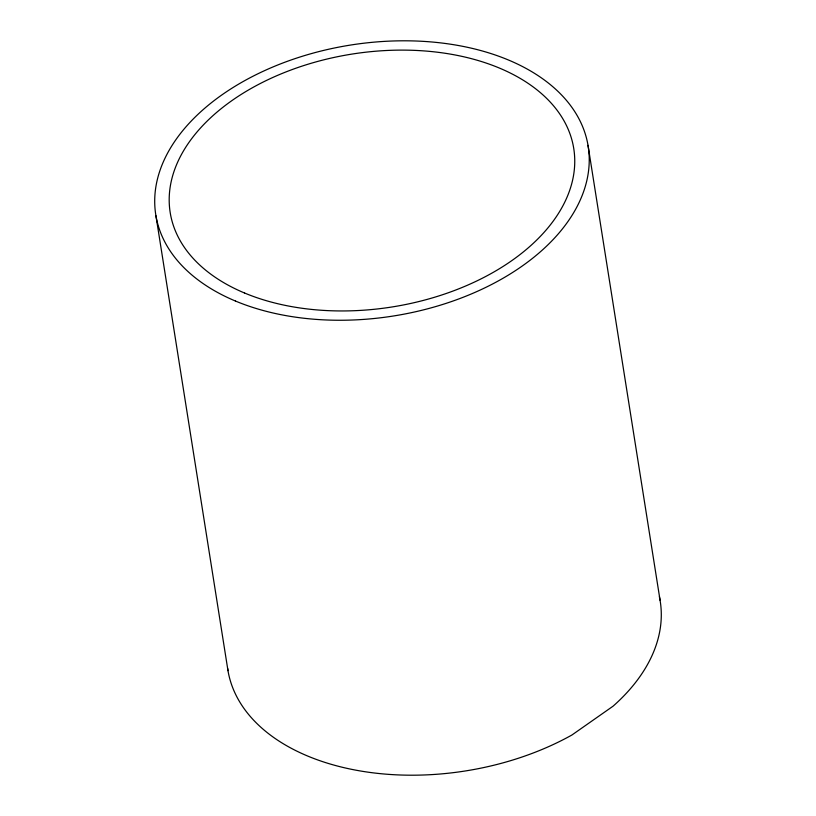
<?xml version="1.0" encoding="UTF-8"?>
<svg xmlns="http://www.w3.org/2000/svg" width="816" height="816" viewBox="0 0 816 816"><rect width="100%" height="100%" fill="white"/><g stroke="black" fill="none" stroke-linecap="round" stroke-linejoin="round"><path stroke-width="1.22" d="M588.02 145.34L660.073 600.28M155.927 215.72L227.98 670.66M659.379 596.659A218.902 137.159 -9 0 1 613.04 706.207L571.945 734.992A218.902 137.159 -9 0 1 354.124 769.835A218.902 137.159 -9 0 1 227.603 668.233M235.447 301.033A218.902 137.159 -9 0 0 586.602 181.54A218.902 137.159 -9 0 0 293.872 59.017A218.902 137.159 -9 0 0 235.447 301.033M244.545 293.005A204.306 128.02 -9 0 0 572.291 181.478A204.306 128.02 -9 0 0 299.074 67.116A204.306 128.02 -9 0 0 244.545 293.005"/></g></svg>
